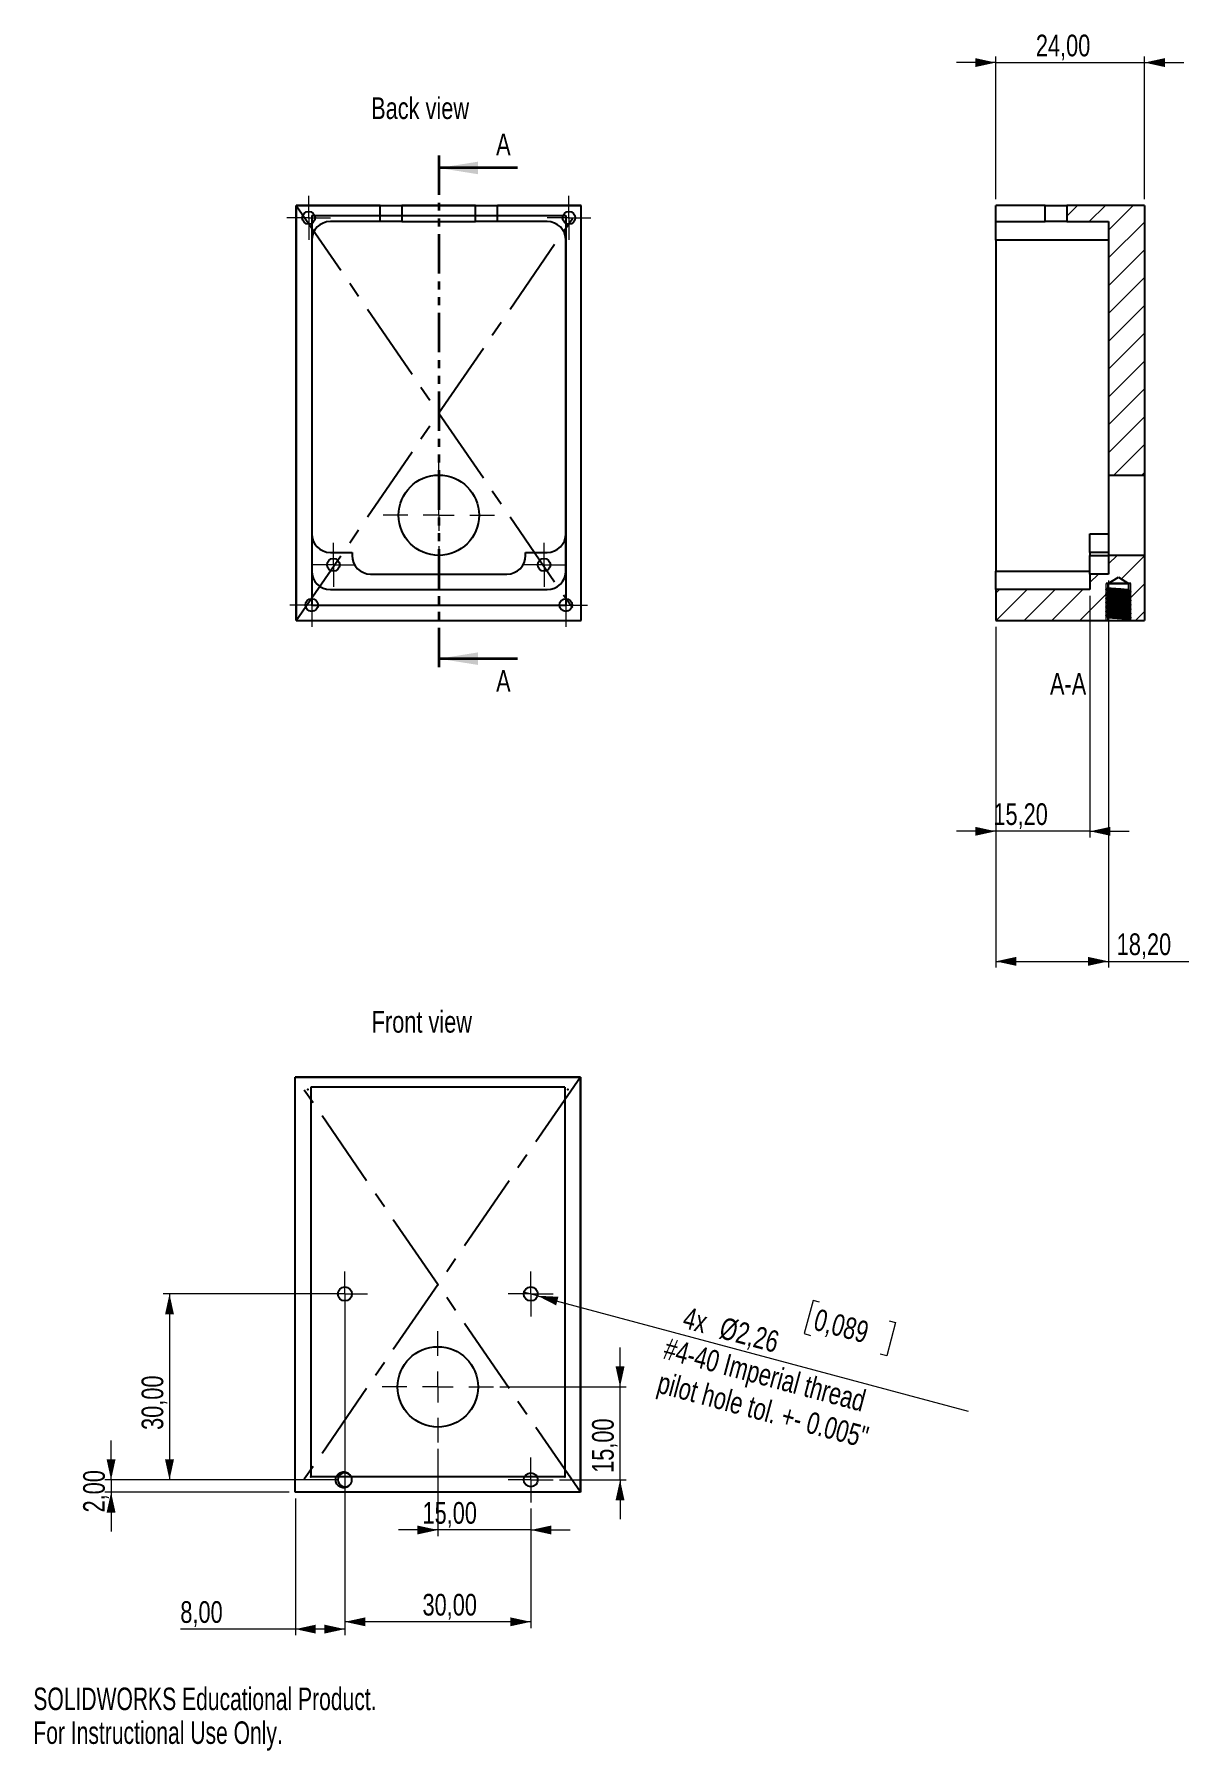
# Model space of a CAD drawing. Header units: millimetres. Extents: x 0 to 187, y 0 to 277.
import ezdxf

# ---------------------------------------------------------------- set-up
doc = ezdxf.new("R2010")
doc.units = ezdxf.units.MM
doc.header["$PDSIZE"] = -1
doc.linetypes.add('CENTERX2', pattern=[20.32, 12.7, -2.54, 2.54, -2.54])
doc.linetypes.add('PHANTOM', pattern=[12.7, 6.35, -1.27, 1.27, -1.27, 1.27, -1.27])
doc.styles.add('SLDTEXTSTYLE0', font='TXT', dxfattribs={"width": 0.75})
doc.styles.add('SLDTEXTSTYLE1', font='TXT', dxfattribs={"width": 0.7})
doc.dimstyles.new('SLDDIMSTYLE0', dxfattribs={"dimtxt": 3.5, "dimasz": 3.302, "dimexe": 0, "dimexo": 0.0625, "dimgap": 0.875, "dimtad": 1, "dimrnd": 1e-09, "dimzin": 12, "dimdsep": 46, "dimtxsty": 'SLDTEXTSTYLE0', "dimsah": 1, "dimcen": 0.09, "dimadec": 0, "dimazin": 3, "dimtfac": 1, "dimtmove": 0, "dimatfit": 0, "dimfxl": 0, "dimfrac": 2, "dimtolj": 1, "dimtzin": 12, "dimarcsym": 0})
doc.dimstyles.new('SLDDIMSTYLE1', dxfattribs={"dimtxt": 3.5, "dimasz": 3.302, "dimexe": 0, "dimexo": 0.0625, "dimgap": 0.875, "dimtad": 1, "dimrnd": 1e-09, "dimzin": 12, "dimdsep": 46, "dimtxsty": 'SLDTEXTSTYLE0', "dimsah": 1, "dimcen": 0.09, "dimadec": 0, "dimazin": 3, "dimtfac": 1, "dimtofl": 0, "dimtmove": 0, "dimatfit": 3, "dimfxl": 0, "dimfrac": 2, "dimtolj": 1, "dimtzin": 12, "dimarcsym": 0})
doc.dimstyles.new('SLDDIMSTYLE2', dxfattribs={"dimtxt": 3.5, "dimasz": 3.302, "dimexe": 0, "dimexo": 0.0625, "dimgap": 0.875, "dimtad": 1, "dimrnd": 1e-09, "dimzin": 12, "dimdsep": 46, "dimtxsty": 'SLDTEXTSTYLE0', "dimblk1": 'NONE', "dimsah": 1, "dimcen": 0, "dimadec": 0, "dimazin": 3, "dimtfac": 1, "dimtmove": 0, "dimatfit": 3, "dimldrblk": 'NONE', "dimfxl": 0, "dimfrac": 2, "dimtolj": 1, "dimtzin": 12, "dimarcsym": 0})

# ---------------------------------------------------------------- blocks, each defined once
blk = doc.blocks.new('SW_CENTERMARKSYMBOL_0')
at = {"color": 0, "linetype": 'Continuous', "lineweight": 18}
for p, q in [((0, 2.5), (0, 3.525)), ((-2.5, 0), (-3.525, 0)), ((0, 0), (-2.5, 0)), ((0, 0), (0, 2.5)), ((0, 0), (0, -2.5)), ((0, 0), (2.5, 0)), ((2.5, 0), (3.525, 0)), ((0, -2.5), (0, -3.525))]:
    blk.add_line(p, q, dxfattribs=at)
blk = doc.blocks.new('SW_CENTERMARKSYMBOL_1')
at = {"color": 0, "linetype": 'Continuous', "lineweight": 18}
for p, q in [((0, 2.5), (0, 3.525)), ((-2.5, 0), (-3.525, 0)), ((0, 0), (-2.5, 0)), ((0, 0), (0, 2.5)), ((0, 0), (0, -2.5)), ((0, 0), (2.5, 0)), ((2.5, 0), (3.525, 0)), ((0, -2.5), (0, -3.525))]:
    blk.add_line(p, q, dxfattribs=at)
blk = doc.blocks.new('SW_CENTERMARKSYMBOL_2')
at = {"color": 0, "linetype": 'Continuous', "lineweight": 18}
for p, q in [((0, 2.5), (0, 3.525)), ((-2.5, 0), (-3.525, 0)), ((0, 0), (-2.5, 0)), ((0, 0), (0, 2.5)), ((0, 0), (0, -2.5)), ((0, 0), (2.5, 0)), ((2.5, 0), (3.525, 0)), ((0, -2.5), (0, -3.525))]:
    blk.add_line(p, q, dxfattribs=at)
blk = doc.blocks.new('SW_CENTERMARKSYMBOL_3')
at = {"color": 0, "linetype": 'Continuous', "lineweight": 18}
for p, q in [((0, 2.5), (0, 3.525)), ((-2.5, 0), (-3.525, 0)), ((0, 0), (-2.5, 0)), ((0, 0), (0, 2.5)), ((0, 0), (0, -2.5)), ((0, 0), (2.5, 0)), ((2.5, 0), (3.525, 0)), ((0, -2.5), (0, -3.525))]:
    blk.add_line(p, q, dxfattribs=at)
blk = doc.blocks.new('SW_CENTERMARKSYMBOL_4')
at = {"color": 0, "linetype": 'Continuous', "lineweight": 18}
for p, q in [((0, 2.5), (0, 3.525)), ((-2.5, 0), (-3.525, 0)), ((0, 0), (-2.5, 0)), ((0, 0), (0, 2.5)), ((0, 0), (0, -2.5)), ((0, 0), (2.5, 0)), ((2.5, 0), (3.525, 0)), ((0, -2.5), (0, -3.525))]:
    blk.add_line(p, q, dxfattribs=at)
blk = doc.blocks.new('SW_CENTERMARKSYMBOL_5')
at = {"color": 0, "linetype": 'Continuous', "lineweight": 18}
for p, q in [((0, 2.5), (0, 3.525)), ((-2.5, 0), (-3.525, 0)), ((0, 0), (-2.5, 0)), ((0, 0), (0, 2.5)), ((0, 0), (0, -2.5)), ((0, 0), (2.5, 0)), ((2.5, 0), (3.525, 0)), ((0, -2.5), (0, -3.525))]:
    blk.add_line(p, q, dxfattribs=at)
blk = doc.blocks.new('SW_CENTERMARKSYMBOL_6')
at = {"color": 0, "linetype": 'Continuous', "lineweight": 18}
for p, q in [((0, 5), (0, 8.9897)), ((-5, 0), (-8.9897, 0)), ((0, 0), (-2.5, 0)), ((0, 0), (0, 2.5)), ((0, 0), (0, -2.5)), ((0, 0), (2.5, 0)), ((5, 0), (8.9897, 0)), ((0, -5), (0, -8.9897))]:
    blk.add_line(p, q, dxfattribs=at)
blk = doc.blocks.new('_D')
at = {"color": 7, "linetype": 'Continuous', "lineweight": 0}
for p, q in [((170.51, 186.33), (170.51, 147.33)), ((155.31, 181.33), (155.31, 147.33)), ((155.31, 148.33), (148.96, 148.33)), ((170.51, 148.33), (155.31, 148.33)), ((170.51, 148.33), (176.86, 148.33))]:
    blk.add_line(p, q, dxfattribs=at)
at = {"color": 7, "linetype": 'Continuous', "lineweight": 18}
for points in [[(155.31, 148.33), (152.01, 149.05), (152.01, 147.61)], [(170.51, 148.33), (173.81, 147.61), (173.81, 149.05)]]:
    blk.add_solid(points, dxfattribs=at)
at = {"color": 7, "linetype": 'Continuous', "lineweight": 18, "insert": (154.93, 152.85), "char_height": 3.5, "attachment_point": 1, "style": 'SLDTEXTSTYLE0'}
blk.add_mtext('15,20', dxfattribs=at)
blk = doc.blocks.new('_D_1')
at = {"color": 7, "linetype": 'Continuous', "lineweight": 0}
for p, q in [((173.51, 188.83), (173.51, 126.34)), ((155.31, 181.33), (155.31, 126.34)), ((155.31, 127.34), (173.51, 127.34)), ((173.51, 127.34), (186.48, 127.34))]:
    blk.add_line(p, q, dxfattribs=at)
at = {"color": 7, "linetype": 'Continuous', "lineweight": 18}
for points in [[(155.31, 127.34), (158.61, 126.62), (158.61, 128.06)], [(173.51, 127.34), (170.21, 128.06), (170.21, 126.62)]]:
    blk.add_solid(points, dxfattribs=at)
at = {"color": 7, "linetype": 'Continuous', "lineweight": 18, "insert": (174.84, 131.85), "char_height": 3.5, "attachment_point": 1, "style": 'SLDTEXTSTYLE0'}
blk.add_mtext('18,20', dxfattribs=at)
blk = doc.blocks.new('_D_2')
at = {"color": 7, "linetype": 'Continuous', "lineweight": 0}
for p, q in [((155.31, 272.39), (148.96, 272.39)), ((155.31, 250.33), (155.31, 273.39)), ((155.31, 272.39), (179.31, 272.39)), ((179.31, 250.33), (179.31, 273.39)), ((179.31, 272.39), (185.66, 272.39))]:
    blk.add_line(p, q, dxfattribs=at)
at = {"color": 7, "linetype": 'Continuous', "lineweight": 18}
for points in [[(155.31, 272.39), (152.01, 273.11), (152.01, 271.67)], [(179.31, 272.39), (182.61, 271.67), (182.61, 273.11)]]:
    blk.add_solid(points, dxfattribs=at)
at = {"color": 7, "linetype": 'Continuous', "lineweight": 18, "insert": (161.79, 276.9), "char_height": 3.5, "attachment_point": 1, "style": 'SLDTEXTSTYLE0'}
blk.add_mtext('24,00', dxfattribs=at)
blk = doc.blocks.new('_D_3')
at = {"color": 7, "linetype": 'Continuous', "lineweight": 0}
for p, q in [((81.37, 73.37), (79.18, 73.95)), ((81.37, 73.37), (150.85, 54.75)), ((125.85, 72.62), (124.41, 67.26)), ((126.88, 72.35), (125.85, 72.62)), ((138.12, 69.34), (139.15, 69.06)), ((124.41, 67.26), (125.44, 66.98)), ((139.15, 69.06), (137.71, 63.69)), ((137.71, 63.69), (136.68, 63.97))]:
    blk.add_line(p, q, dxfattribs=at)
at = {"color": 7, "linetype": 'Continuous', "lineweight": 18}
blk.add_solid([(81.37, 73.37), (84.37, 71.82), (84.74, 73.21)], dxfattribs=at)
at = {"color": 7, "linetype": 'Continuous', "lineweight": 18, "char_height": 3.5, "attachment_point": 1, "rotation": 345, "style": 'SLDTEXTSTYLE0'}
for s, insert in [('4x', (105.49, 71.63)), ('%%c2,26', (111.39, 70)), ('0,089', (126.61, 71.34)), ('#4-40 Imperial thread', (102.38, 66.66)), ('pilot hole tol. +- 0.005"', (101.35, 61.18))]:
    blk.add_mtext(s, dxfattribs=dict(at, insert=insert))
blk = doc.blocks.new('_None')
blk = doc.blocks.new('_D_4')
at = {"color": 7, "linetype": 'Continuous', "lineweight": 0}
for p, q in [((49.28, 73.66), (20.97, 73.66)), ((21.97, 73.66), (21.97, 43.66)), ((49.28, 43.66), (20.97, 43.66))]:
    blk.add_line(p, q, dxfattribs=at)
at = {"color": 7, "linetype": 'Continuous', "lineweight": 18}
for points in [[(21.97, 73.66), (21.25, 70.36), (22.69, 70.36)], [(21.97, 43.66), (22.69, 46.96), (21.25, 46.96)]]:
    blk.add_solid(points, dxfattribs=at)
at = {"color": 7, "linetype": 'Continuous', "lineweight": 18, "insert": (17.46, 51.72), "char_height": 3.5, "attachment_point": 1, "rotation": 90, "style": 'SLDTEXTSTYLE0'}
blk.add_mtext('30,00', dxfattribs=at)
blk = doc.blocks.new('_D_5')
at = {"color": 7, "linetype": 'Continuous', "lineweight": 0}
for p, q in [((50.28, 42.66), (50.28, 19.75)), ((80.28, 39.03), (80.28, 19.75)), ((80.28, 20.75), (50.28, 20.75))]:
    blk.add_line(p, q, dxfattribs=at)
at = {"color": 7, "linetype": 'Continuous', "lineweight": 18}
for points in [[(50.28, 20.75), (53.58, 20.03), (53.58, 21.47)], [(80.28, 20.75), (76.97, 21.47), (76.97, 20.03)]]:
    blk.add_solid(points, dxfattribs=at)
at = {"color": 7, "linetype": 'Continuous', "lineweight": 18, "insert": (62.8, 25.26), "char_height": 3.5, "attachment_point": 1, "style": 'SLDTEXTSTYLE0'}
blk.add_mtext('30,00', dxfattribs=at)
blk = doc.blocks.new('_D_6')
at = {"color": 7, "linetype": 'Continuous', "lineweight": 0}
for p, q in [((65.28, 48.67), (65.28, 34.57)), ((80.28, 39.03), (80.28, 34.57)), ((65.28, 35.57), (58.93, 35.57)), ((80.28, 35.57), (65.28, 35.57)), ((80.28, 35.57), (86.63, 35.57))]:
    blk.add_line(p, q, dxfattribs=at)
at = {"color": 7, "linetype": 'Continuous', "lineweight": 18}
for points in [[(65.28, 35.57), (61.97, 36.29), (61.97, 34.85)], [(80.28, 35.57), (83.58, 34.85), (83.58, 36.29)]]:
    blk.add_solid(points, dxfattribs=at)
at = {"color": 7, "linetype": 'Continuous', "lineweight": 18, "insert": (62.8, 40.08), "char_height": 3.5, "attachment_point": 1, "style": 'SLDTEXTSTYLE0'}
blk.add_mtext('15,00', dxfattribs=at)
blk = doc.blocks.new('_D_7')
at = {"color": 7, "linetype": 'Continuous', "lineweight": 0}
for p, q in [((94.68, 58.66), (94.68, 65.01)), ((75.26, 58.66), (95.68, 58.66)), ((94.68, 43.66), (94.68, 58.66)), ((84.91, 43.66), (95.68, 43.66)), ((94.68, 43.66), (94.68, 37.31))]:
    blk.add_line(p, q, dxfattribs=at)
at = {"color": 7, "linetype": 'Continuous', "lineweight": 18}
for points in [[(94.68, 58.66), (95.4, 61.96), (93.96, 61.96)], [(94.68, 43.66), (93.96, 40.36), (95.4, 40.36)]]:
    blk.add_solid(points, dxfattribs=at)
at = {"color": 7, "linetype": 'Continuous', "lineweight": 18, "insert": (90.16, 44.79), "char_height": 3.5, "attachment_point": 1, "rotation": 90, "style": 'SLDTEXTSTYLE0'}
blk.add_mtext('15,00', dxfattribs=at)
blk = doc.blocks.new('_D_8')
at = {"color": 7, "linetype": 'Continuous', "lineweight": 0}
for p, q in [((50.28, 72.66), (50.28, 18.57)), ((42.28, 40.66), (42.28, 18.57)), ((42.28, 19.57), (23.72, 19.57)), ((50.28, 19.57), (42.28, 19.57))]:
    blk.add_line(p, q, dxfattribs=at)
at = {"color": 7, "linetype": 'Continuous', "lineweight": 18}
for points in [[(42.28, 19.57), (45.58, 18.85), (45.58, 20.29)], [(50.28, 19.57), (46.97, 20.29), (46.97, 18.85)]]:
    blk.add_solid(points, dxfattribs=at)
at = {"color": 7, "linetype": 'Continuous', "lineweight": 18, "insert": (23.72, 24.08), "char_height": 3.5, "attachment_point": 1, "style": 'SLDTEXTSTYLE0'}
blk.add_mtext('8,00', dxfattribs=at)
blk = doc.blocks.new('_D_9')
at = {"color": 7, "linetype": 'Continuous', "lineweight": 0}
for p, q in [((12.54, 43.66), (12.54, 50.01)), ((49.28, 43.66), (11.54, 43.66)), ((41.28, 41.66), (11.54, 41.66)), ((12.54, 43.66), (12.54, 41.66)), ((12.54, 41.66), (12.54, 35.31))]:
    blk.add_line(p, q, dxfattribs=at)
at = {"color": 7, "linetype": 'Continuous', "lineweight": 18}
for points in [[(12.54, 43.66), (13.26, 46.96), (11.82, 46.96)], [(12.54, 41.66), (11.82, 38.36), (13.26, 38.36)]]:
    blk.add_solid(points, dxfattribs=at)
at = {"color": 7, "linetype": 'Continuous', "lineweight": 18, "insert": (8.03, 38.4), "char_height": 3.5, "attachment_point": 1, "rotation": 90, "style": 'SLDTEXTSTYLE0'}
blk.add_mtext('2,00', dxfattribs=at)
blk = doc.blocks.new('SW_CENTERMARKSYMBOL_7')
at = {"color": 0, "linetype": 'Continuous', "lineweight": 18}
for p, q in [((0, 2.5), (0, 3.6303)), ((-2.5, 0), (-3.6303, 0)), ((0, 0), (-2.5, 0)), ((0, 0), (0, 2.5)), ((0, 0), (0, -2.5)), ((0, 0), (2.5, 0)), ((2.5, 0), (3.6303, 0)), ((0, -2.5), (0, -3.6303))]:
    blk.add_line(p, q, dxfattribs=at)
blk = doc.blocks.new('SW_CENTERMARKSYMBOL_8')
at = {"color": 0, "linetype": 'Continuous', "lineweight": 18}
for p, q in [((0, 2.5), (0, 3.6303)), ((-2.5, 0), (-3.6303, 0)), ((0, 0), (-2.5, 0)), ((0, 0), (0, 2.5)), ((0, 0), (0, -2.5)), ((0, 0), (2.5, 0)), ((2.5, 0), (3.6303, 0)), ((0, -2.5), (0, -3.6303))]:
    blk.add_line(p, q, dxfattribs=at)
blk = doc.blocks.new('SW_CENTERMARKSYMBOL_9')
at = {"color": 0, "linetype": 'Continuous', "lineweight": 18}
for p, q in [((0, 2.5), (0, 3.6303)), ((-2.5, 0), (-3.6303, 0)), ((0, 0), (-2.5, 0)), ((0, 0), (0, 2.5)), ((0, 0), (0, -2.5)), ((0, 0), (2.5, 0)), ((2.5, 0), (3.6303, 0)), ((0, -2.5), (0, -3.6303))]:
    blk.add_line(p, q, dxfattribs=at)
blk = doc.blocks.new('SW_CENTERMARKSYMBOL_10')
at = {"color": 0, "linetype": 'Continuous', "lineweight": 18}
for p, q in [((0, 5), (0, 8.9897)), ((-5, 0), (-8.9897, 0)), ((0, 0), (-2.5, 0)), ((0, 0), (0, 2.5)), ((0, 0), (0, -2.5)), ((0, 0), (2.5, 0)), ((5, 0), (8.9897, 0)), ((0, -5), (0, -8.9897))]:
    blk.add_line(p, q, dxfattribs=at)

msp = doc.modelspace()

# ---------------------------------------------------------------- hatches: boundary and pattern name
at = {"linetype": 'Continuous', "lineweight": 18}
h = msp.add_hatch(dxfattribs=at)
h.set_pattern_fill('ANSI31', style=0)
h.paths.add_polyline_path([(166.809, 246.735), (173.509, 246.735), (173.509, 205.824), (179.309, 205.824), (179.309, 249.335), (166.809, 249.335)], flags=0)
h = msp.add_hatch(dxfattribs=at)
h.set_pattern_fill('ANSI31', style=0)
h.paths.add_polyline_path([(173.08, 186.666), (173.459, 186.885), (173.459, 187.06), (173.08, 187.279), (173.08, 187.366), (173.459, 187.585), (173.459, 188.335), (175.109, 189.326), (176.759, 188.335), (176.759, 187.235), (177.138, 187.016), (177.138, 186.929), (176.759, 186.71), (176.759, 186.535), (177.138, 186.316), (177.138, 186.229), (176.759, 186.01), (176.759, 185.835), (177.138, 185.616), (177.138, 185.529), (176.759, 185.31), (176.759, 185.135), (177.138, 184.916), (177.138, 184.829), (176.759, 184.61), (176.759, 184.435), (177.138, 184.216), (177.138, 184.129), (176.759, 183.91), (176.759, 183.735), (177.138, 183.516), (177.138, 183.429), (176.759, 183.21), (176.759, 183.035), (177.138, 182.816), (177.138, 182.729), (176.759, 182.51), (176.759, 182.335), (179.309, 182.335), (179.309, 192.845), (173.509, 192.845), (173.509, 189.835), (170.509, 189.835), (170.509, 187.335), (155.309, 187.335), (155.309, 182.335), (173.459, 182.335), (173.459, 182.86), (173.08, 183.079), (173.08, 183.166), (173.459, 183.385), (173.459, 183.56), (173.08, 183.779), (173.08, 183.866), (173.459, 184.085), (173.459, 184.26), (173.08, 184.479), (173.08, 184.566), (173.459, 184.785), (173.459, 184.96), (173.08, 185.179), (173.08, 185.266), (173.459, 185.485), (173.459, 185.66), (173.08, 185.879), (173.08, 185.966), (173.459, 186.185), (173.459, 186.36), (173.08, 186.579)], flags=0)

# ---------------------------------------------------------------- linework, layer by layer
at = {"color": 7, "linetype": 'PHANTOM', "lineweight": 35}
msp.add_line((65.43, 257.386), (65.43, 174.19), dxfattribs=at)
at = {"color": 7, "linetype": 'Continuous', "lineweight": 35}
for p, q in [((78.13, 255.386), (65.43, 255.386)), ((78.13, 176.19), (65.43, 176.19))]:
    msp.add_line(p, q, dxfattribs=at)
at = {"color": 7, "linetype": 'Continuous'}
for p, q in [((42.43, 182.335), (42.43, 249.335)), ((42.43, 249.335), (88.43, 249.335)), ((88.43, 182.335), (88.43, 249.335)), ((44.93, 247.735), (85.93, 247.735)), ((44.93, 247.735), (44.93, 184.835)), ((85.93, 247.735), (85.93, 184.835)), ((44.93, 184.835), (85.93, 184.835)), ((42.43, 182.335), (88.43, 182.335)), ((88.275, 108.662), (42.275, 108.662)), ((42.275, 41.662), (42.275, 108.662)), ((88.275, 41.662), (88.275, 108.662)), ((85.775, 107.062), (44.775, 107.062)), ((44.775, 107.062), (44.775, 44.162)), ((85.775, 107.062), (85.775, 44.162)), ((88.275, 41.662), (42.275, 41.662)), ((85.775, 44.162), (44.775, 44.162))]:
    msp.add_line(p, q, dxfattribs=at)
at = {"color": 7, "linetype": 'CENTERX2'}
for p, q in [((42.43, 182.335), (88.43, 249.335)), ((42.43, 249.335), (88.43, 182.335)), ((88.275, 41.662), (42.275, 108.662)), ((88.275, 108.662), (42.275, 41.662))]:
    msp.add_line(p, q, dxfattribs=at)
at = {"color": 7, "linetype": 'Continuous', "lineweight": 25}
for p, q in [((42.43, 249.335), (42.43, 182.335)), ((55.98, 249.335), (42.43, 249.335)), ((55.98, 246.735), (55.98, 249.335)), ((55.98, 249.335), (59.48, 249.335)), ((59.48, 249.335), (59.48, 246.735)), ((71.38, 249.335), (59.48, 249.335)), ((71.38, 246.735), (71.38, 249.335)), ((71.38, 249.335), (74.88, 249.335)), ((74.88, 246.735), (74.88, 249.335)), ((88.43, 249.335), (74.88, 249.335)), ((88.43, 182.335), (88.43, 249.335)), ((155.309, 246.735), (155.309, 249.335)), ((163.309, 249.335), (155.309, 249.335)), ((163.309, 246.735), (163.309, 249.335)), ((163.309, 249.335), (166.809, 249.335)), ((166.809, 249.335), (166.809, 246.735)), ((179.309, 249.335), (166.809, 249.335)), ((179.309, 249.335), (179.309, 205.824)), ((55.98, 246.735), (47.93, 246.735)), ((59.48, 246.735), (55.98, 246.735)), ((59.48, 246.735), (71.38, 246.735)), ((74.88, 246.735), (71.38, 246.735)), ((82.93, 246.735), (74.88, 246.735)), ((155.309, 246.735), (163.309, 246.735)), ((155.309, 243.735), (155.309, 246.735)), ((166.809, 246.735), (163.309, 246.735)), ((166.809, 246.735), (173.509, 246.735)), ((173.509, 246.735), (173.509, 205.824)), ((44.93, 243.735), (44.93, 190.335)), ((85.93, 190.335), (85.93, 243.735)), ((173.509, 243.735), (155.309, 243.735)), ((155.309, 243.735), (155.309, 190.335)), ((173.509, 205.824), (179.309, 205.824)), ((173.509, 205.824), (173.509, 192.845)), ((179.309, 205.824), (179.309, 192.845)), ((170.509, 196.335), (173.509, 196.335)), ((170.509, 193.335), (170.509, 196.335)), ((47.93, 193.335), (51.43, 193.335)), ((49.417, 191.146), (49.455, 191.335)), ((51.43, 193.335), (51.43, 192.835)), ((79.43, 192.835), (79.43, 193.335)), ((79.43, 193.335), (82.93, 193.335)), ((83.417, 191.146), (83.455, 191.335)), ((173.509, 193.335), (170.509, 193.335)), ((170.509, 193.335), (170.509, 192.835)), ((170.509, 192.835), (173.509, 192.835)), ((170.509, 189.835), (170.509, 192.835)), ((173.509, 192.845), (173.509, 189.835)), ((179.309, 192.845), (173.509, 192.845)), ((179.309, 192.845), (179.309, 182.335)), ((54.43, 189.835), (76.43, 189.835)), ((155.309, 190.335), (170.509, 190.335)), ((155.309, 187.335), (155.309, 190.335)), ((170.509, 189.835), (170.509, 187.335)), ((173.509, 189.835), (170.509, 189.835)), ((173.459, 188.335), (175.109, 189.326)), ((175.109, 189.326), (176.759, 188.335)), ((47.93, 187.335), (82.93, 187.335)), ((155.309, 187.335), (155.309, 182.335)), ((170.509, 187.335), (155.309, 187.335)), ((173.459, 187.585), (173.08, 187.366)), ((173.08, 187.366), (173.08, 187.279)), ((173.08, 187.279), (173.459, 187.06)), ((173.459, 186.885), (173.08, 186.666)), ((173.08, 186.666), (173.08, 186.579)), ((173.08, 186.579), (173.459, 186.36)), ((173.459, 186.185), (173.08, 185.966)), ((173.08, 185.966), (173.08, 185.879)), ((173.08, 185.879), (173.459, 185.66)), ((177.109, 188.335), (173.109, 188.335)), ((173.459, 187.585), (173.459, 188.335)), ((173.459, 188.335), (176.759, 188.335)), ((173.459, 186.885), (173.459, 187.06)), ((173.459, 186.185), (173.459, 186.36)), ((173.459, 185.485), (173.459, 185.66)), ((176.759, 188.335), (176.759, 187.235)), ((177.138, 187.016), (176.759, 187.235)), ((176.759, 186.71), (177.138, 186.929)), ((176.759, 186.71), (176.759, 186.535)), ((177.138, 186.316), (176.759, 186.535)), ((176.759, 186.01), (177.138, 186.229)), ((176.759, 186.01), (176.759, 185.835)), ((177.138, 185.616), (176.759, 185.835)), ((177.138, 186.929), (177.138, 187.016)), ((177.138, 186.229), (177.138, 186.316)), ((177.138, 185.529), (177.138, 185.616)), ((173.459, 185.485), (173.08, 185.266)), ((173.08, 185.266), (173.08, 185.179)), ((173.08, 185.179), (173.459, 184.96)), ((173.459, 184.785), (173.08, 184.566)), ((173.08, 184.566), (173.08, 184.479)), ((173.08, 184.479), (173.459, 184.26)), ((173.459, 184.085), (173.08, 183.866)), ((173.08, 183.866), (173.08, 183.779)), ((173.08, 183.779), (173.459, 183.56)), ((173.459, 183.385), (173.08, 183.166)), ((173.08, 183.166), (173.08, 183.079)), ((173.08, 183.079), (173.459, 182.86)), ((173.459, 184.785), (173.459, 184.96)), ((173.459, 184.085), (173.459, 184.26)), ((173.459, 183.385), (173.459, 183.56)), ((173.459, 182.335), (173.459, 182.86)), ((176.759, 185.31), (177.138, 185.529)), ((176.759, 185.31), (176.759, 185.135)), ((177.138, 184.916), (176.759, 185.135)), ((176.759, 184.61), (177.138, 184.829)), ((176.759, 184.61), (176.759, 184.435)), ((177.138, 184.216), (176.759, 184.435)), ((176.759, 183.91), (177.138, 184.129)), ((176.759, 183.91), (176.759, 183.735)), ((177.138, 183.516), (176.759, 183.735)), ((176.759, 183.21), (177.138, 183.429)), ((176.759, 183.21), (176.759, 183.035)), ((177.138, 182.816), (176.759, 183.035)), ((177.138, 184.829), (177.138, 184.916)), ((177.138, 184.129), (177.138, 184.216)), ((177.138, 183.429), (177.138, 183.516)), ((42.43, 182.335), (88.43, 182.335)), ((155.309, 182.335), (173.459, 182.335)), ((173.459, 182.335), (176.759, 182.335)), ((176.759, 182.51), (177.138, 182.729)), ((176.759, 182.51), (176.759, 182.335)), ((176.759, 182.335), (179.309, 182.335)), ((177.138, 182.729), (177.138, 182.816)), ((42.275, 108.662), (88.275, 108.662)), ((42.275, 41.662), (42.275, 108.662)), ((88.275, 108.662), (88.275, 41.662)), ((51.405, 73.662), (51.363, 73.449)), ((81.405, 73.662), (81.363, 73.449)), ((88.275, 41.662), (42.275, 41.662)), ((81.405, 43.662), (81.363, 43.449))]:
    msp.add_line(p, q, dxfattribs=at)
at = {"color": 7, "linetype": 'Continuous', "lineweight": 18}
for p, q in [((173.109, 187.383), (173.109, 188.335)), ((173.109, 186.683), (173.109, 187.262)), ((173.109, 185.983), (173.109, 186.562)), ((173.109, 185.283), (173.109, 185.862)), ((177.109, 187.033), (177.109, 188.335)), ((177.109, 186.333), (177.109, 186.912)), ((177.109, 185.633), (177.109, 186.212)), ((173.109, 184.583), (173.109, 185.162)), ((173.109, 183.883), (173.109, 184.462)), ((173.109, 183.183), (173.109, 183.762)), ((173.109, 182.335), (173.109, 183.062)), ((177.109, 184.933), (177.109, 185.512)), ((177.109, 184.233), (177.109, 184.812)), ((177.109, 183.533), (177.109, 184.112)), ((177.109, 182.833), (177.109, 183.412)), ((177.109, 182.335), (177.109, 182.712))]:
    msp.add_line(p, q, dxfattribs=at)
at = {"color": 7, "linetype": 'Continuous', "lineweight": 25}
for centre, radius in [((44.43, 247.335), 1.025), ((86.43, 247.335), 1.025), ((65.43, 199.335), 6.49), ((48.43, 191.335), 1.025), ((82.43, 191.335), 1.025), ((44.93, 184.835), 1.025), ((85.93, 184.835), 1.025), ((50.275, 73.662), 1.13), ((80.275, 73.662), 1.13), ((65.275, 58.662), 6.49), ((80.275, 43.662), 1.13)]:
    msp.add_circle(centre, radius, dxfattribs=at)
for centre, radius, start, end in [((47.93, 243.735), 3, 90, 180), ((82.93, 243.735), 3, 0, 90), ((47.93, 196.335), 3, 180, 270), ((82.93, 196.335), 3, 270, 0), ((54.43, 192.835), 3, 180, 270), ((76.43, 192.835), 3, 270, 0), ((47.93, 190.335), 3, 180, 270), ((82.93, 190.335), 3, 270, 0), ((50.274, 43.657), 1.127, 42.08198, 314.86849), ((50.275, 43.662), 1.13, 314.64893, 44.12833)]:
    msp.add_arc(centre, radius, start, end, dxfattribs=at)
for points, knots in [([(177.078, 187.044), (177.033, 187.052), (176.941, 187.069), (176.678, 187.092), (176.334, 187.119), (175.914, 187.147), (175.456, 187.174), (174.984, 187.197), (174.517, 187.222), (174.075, 187.25), (173.691, 187.278), (173.389, 187.303), (173.201, 187.324), (173.098, 187.346), (173.086, 187.359), (173.08, 187.366)], [0, 0, 0, 0, 0.0781715, 0.1559804, 0.2371796, 0.3195276, 0.4007107, 0.4789228, 0.5587887, 0.6408707, 0.7228988, 0.8026122, 0.8809147, 0.940009, 1, 1, 1, 1]), ([(177.104, 186.336), (177.067, 186.345), (176.992, 186.364), (176.727, 186.388), (176.379, 186.416), (175.966, 186.443), (175.511, 186.471), (175.04, 186.494), (174.571, 186.519), (174.125, 186.547), (173.732, 186.574), (173.42, 186.6), (173.217, 186.622), (173.1, 186.644), (173.087, 186.659), (173.08, 186.666)], [0, 0, 0, 0, 0.0814565, 0.1671974, 0.2461656, 0.3265149, 0.40599, 0.4825732, 0.5601286, 0.6400903, 0.7202665, 0.7984303, 0.8746528, 0.9367767, 1, 1, 1, 1]), ([(177.062, 185.644), (177.042, 185.649), (176.985, 185.664), (176.748, 185.686), (176.379, 185.716), (175.91, 185.747), (175.392, 185.777), (174.858, 185.803), (174.337, 185.833), (173.865, 185.864), (173.484, 185.894), (173.24, 185.918), (173.104, 185.943), (173.088, 185.958), (173.08, 185.966)], [0, 0, 0, 0, 0.04924067, 0.1371583, 0.22801655, 0.32063587, 0.41174468, 0.49965603, 0.59057176, 0.68319284, 0.7742473, 0.86215517, 0.9303814, 1, 1, 1, 1]), ([(177.138, 185.529), (177.121, 185.54), (177.094, 185.558), (176.927, 185.581), (176.744, 185.599), (176.508, 185.618), (176.224, 185.639), (175.904, 185.66), (175.562, 185.68), (175.212, 185.699), (174.862, 185.716), (174.514, 185.735), (174.179, 185.756), (173.872, 185.777), (173.607, 185.797), (173.393, 185.816), (173.231, 185.832), (173.17, 185.845), (173.141, 185.851)], [0, 0, 0, 0, 0.1020269, 0.1615986, 0.2199962, 0.2802306, 0.3417275, 0.4035298, 0.4646518, 0.524171, 0.5825911, 0.6428699, 0.7043872, 0.7661842, 0.8272756, 0.8867418, 0.9451875, 1, 1, 1, 1]), ([(177.138, 186.229), (177.132, 186.235), (177.122, 186.247), (177.038, 186.266), (176.903, 186.284), (176.71, 186.302), (176.466, 186.321), (176.176, 186.342), (175.851, 186.363), (175.507, 186.383), (175.157, 186.401), (174.807, 186.419), (174.461, 186.439), (174.129, 186.459), (173.827, 186.48), (173.57, 186.5), (173.364, 186.518), (173.217, 186.534), (173.166, 186.546), (173.144, 186.551)], [0, 0, 0, 0, 0.0562298, 0.1117185, 0.1709539, 0.2295193, 0.2899971, 0.3515929, 0.4133392, 0.4742546, 0.5334343, 0.5920405, 0.6525591, 0.7141714, 0.7759084, 0.8367894, 0.895913, 0.9545631, 1, 1, 1, 1]), ([(177.138, 186.929), (177.131, 186.935), (177.119, 186.949), (177.023, 186.969), (176.876, 186.987), (176.675, 187.005), (176.424, 187.025), (176.127, 187.045), (175.798, 187.066), (175.453, 187.086), (175.103, 187.104), (174.752, 187.122), (174.407, 187.142), (174.079, 187.163), (173.784, 187.183), (173.534, 187.203), (173.337, 187.221), (173.204, 187.236), (173.161, 187.247), (173.145, 187.251)], [0, 0, 0, 0, 0.06102668, 0.12110829, 0.18000352, 0.23886108, 0.29957594, 0.36126203, 0.42294354, 0.4836451, 0.54248246, 0.60139834, 0.66215037, 0.72384894, 0.78551707, 0.84618063, 0.90496297, 0.96393686, 1, 1, 1, 1]), ([(176.759, 187.235), (176.759, 187.25), (176.713, 187.266), (176.59, 187.287), (176.541, 187.293), (176.425, 187.306), (176.357, 187.313), (176.128, 187.336), (175.939, 187.352), (175.532, 187.382), (175.315, 187.397), (174.902, 187.422), (174.685, 187.437), (174.278, 187.468), (174.09, 187.484), (173.86, 187.506), (173.793, 187.513), (173.677, 187.527), (173.628, 187.533), (173.505, 187.554), (173.459, 187.569), (173.459, 187.585)], [0, 0, 0, 0, 0.125, 0.125, 0.1875, 0.1875, 0.25, 0.25, 0.375, 0.375, 0.5, 0.5, 0.625, 0.625, 0.75, 0.75, 0.8125, 0.8125, 0.875, 0.875, 1, 1, 1, 1]), ([(176.759, 186.71), (176.759, 186.725), (176.713, 186.741), (176.59, 186.762), (176.541, 186.768), (176.425, 186.781), (176.357, 186.788), (176.128, 186.811), (175.939, 186.827), (175.532, 186.857), (175.315, 186.872), (174.902, 186.897), (174.685, 186.912), (174.278, 186.943), (174.09, 186.959), (173.86, 186.981), (173.793, 186.988), (173.677, 187.002), (173.628, 187.008), (173.505, 187.029), (173.459, 187.044), (173.459, 187.06)], [0, 0, 0, 0, 0.125, 0.125, 0.1875, 0.1875, 0.25, 0.25, 0.375, 0.375, 0.5, 0.5, 0.625, 0.625, 0.75, 0.75, 0.8125, 0.8125, 0.875, 0.875, 1, 1, 1, 1]), ([(176.759, 186.535), (176.759, 186.55), (176.713, 186.566), (176.59, 186.587), (176.541, 186.593), (176.425, 186.606), (176.357, 186.613), (176.128, 186.636), (175.939, 186.652), (175.532, 186.682), (175.315, 186.697), (174.902, 186.722), (174.685, 186.737), (174.278, 186.768), (174.09, 186.784), (173.86, 186.806), (173.793, 186.813), (173.677, 186.827), (173.628, 186.833), (173.505, 186.854), (173.459, 186.869), (173.459, 186.885)], [0, 0, 0, 0, 0.125, 0.125, 0.1875, 0.1875, 0.25, 0.25, 0.375, 0.375, 0.5, 0.5, 0.625, 0.625, 0.75, 0.75, 0.8125, 0.8125, 0.875, 0.875, 1, 1, 1, 1]), ([(176.759, 186.01), (176.759, 186.025), (176.713, 186.041), (176.59, 186.062), (176.541, 186.068), (176.425, 186.081), (176.357, 186.088), (176.128, 186.111), (175.939, 186.127), (175.532, 186.157), (175.315, 186.172), (174.902, 186.197), (174.685, 186.212), (174.278, 186.243), (174.09, 186.259), (173.86, 186.281), (173.793, 186.288), (173.677, 186.302), (173.628, 186.308), (173.505, 186.329), (173.459, 186.344), (173.459, 186.36)], [0, 0, 0, 0, 0.125, 0.125, 0.1875, 0.1875, 0.25, 0.25, 0.375, 0.375, 0.5, 0.5, 0.625, 0.625, 0.75, 0.75, 0.8125, 0.8125, 0.875, 0.875, 1, 1, 1, 1]), ([(176.759, 185.835), (176.759, 185.85), (176.713, 185.866), (176.59, 185.887), (176.541, 185.893), (176.425, 185.906), (176.357, 185.913), (176.128, 185.936), (175.939, 185.952), (175.532, 185.982), (175.315, 185.997), (174.902, 186.022), (174.685, 186.037), (174.278, 186.068), (174.09, 186.084), (173.86, 186.106), (173.793, 186.113), (173.677, 186.127), (173.628, 186.133), (173.505, 186.154), (173.459, 186.169), (173.459, 186.185)], [0, 0, 0, 0, 0.125, 0.125, 0.1875, 0.1875, 0.25, 0.25, 0.375, 0.375, 0.5, 0.5, 0.625, 0.625, 0.75, 0.75, 0.8125, 0.8125, 0.875, 0.875, 1, 1, 1, 1]), ([(176.759, 185.31), (176.759, 185.325), (176.713, 185.341), (176.59, 185.362), (176.541, 185.368), (176.425, 185.381), (176.357, 185.388), (176.128, 185.411), (175.939, 185.427), (175.532, 185.457), (175.315, 185.472), (174.902, 185.497), (174.685, 185.512), (174.278, 185.543), (174.09, 185.559), (173.86, 185.581), (173.793, 185.588), (173.677, 185.602), (173.628, 185.608), (173.505, 185.629), (173.459, 185.644), (173.459, 185.66)], [0, 0, 0, 0, 0.125, 0.125, 0.1875, 0.1875, 0.25, 0.25, 0.375, 0.375, 0.5, 0.5, 0.625, 0.625, 0.75, 0.75, 0.8125, 0.8125, 0.875, 0.875, 1, 1, 1, 1]), ([(177.062, 184.944), (177.047, 184.948), (177, 184.962), (176.78, 184.983), (176.424, 185.013), (175.962, 185.044), (175.447, 185.074), (174.914, 185.1), (174.39, 185.13), (173.911, 185.161), (173.519, 185.191), (173.258, 185.216), (173.107, 185.241), (173.089, 185.258), (173.08, 185.266)], [0, 0, 0, 0, 0.0399197, 0.127933, 0.2184267, 0.3110133, 0.402428, 0.4904182, 0.5809747, 0.6735691, 0.764935, 0.8529049, 0.9256053, 1, 1, 1, 1]), ([(177.064, 184.244), (177.054, 184.247), (177.015, 184.26), (176.811, 184.28), (176.467, 184.309), (176.013, 184.341), (175.503, 184.371), (174.969, 184.398), (174.444, 184.427), (173.958, 184.458), (173.555, 184.488), (173.278, 184.513), (173.111, 184.539), (173.09, 184.557), (173.08, 184.566)], [0, 0, 0, 0, 0.03056356, 0.11877272, 0.20887002, 0.30138752, 0.39307417, 0.48124349, 0.57140879, 0.66394011, 0.75558356, 0.84371584, 0.92084036, 1, 1, 1, 1]), ([(177.067, 183.544), (177.061, 183.546), (177.029, 183.558), (176.84, 183.578), (176.509, 183.606), (176.064, 183.637), (175.558, 183.668), (175.025, 183.695), (174.497, 183.723), (174.005, 183.755), (173.592, 183.785), (173.298, 183.811), (173.114, 183.838), (173.091, 183.857), (173.08, 183.866)], [0, 0, 0, 0, 0.0211667, 0.1096725, 0.1993433, 0.291756, 0.383681, 0.4721303, 0.5618741, 0.6543067, 0.7461942, 0.8345898, 0.9160866, 1, 1, 1, 1]), ([(177.071, 182.844), (177.068, 182.845), (177.043, 182.856), (176.868, 182.875), (176.55, 182.903), (176.114, 182.934), (175.612, 182.965), (175.081, 182.992), (174.551, 183.02), (174.054, 183.051), (173.63, 183.082), (173.319, 183.109), (173.118, 183.136), (173.093, 183.156), (173.08, 183.166)], [0, 0, 0, 0, 0.0117233, 0.1006266, 0.1898425, 0.2821161, 0.3742461, 0.4630764, 0.5523702, 0.6446695, 0.7367679, 0.8255279, 0.9113437, 1, 1, 1, 1]), ([(177.138, 184.829), (177.124, 184.839), (177.101, 184.856), (176.951, 184.879), (176.776, 184.896), (176.548, 184.915), (176.271, 184.935), (175.956, 184.956), (175.616, 184.977), (175.267, 184.996), (174.916, 185.013), (174.568, 185.032), (174.23, 185.053), (173.917, 185.074), (173.645, 185.094), (173.421, 185.113), (173.255, 185.13), (173.161, 185.143), (173.141, 185.15), (173.14, 185.151)], [0, 0, 0, 0, 0.09260693, 0.15247553, 0.21079597, 0.27074585, 0.33209945, 0.39391254, 0.45519771, 0.5150171, 0.57334165, 0.63333925, 0.69471722, 0.75652906, 0.81778749, 0.87755711, 0.93588884, 0.9959336, 1, 1, 1, 1]), ([(177.138, 184.129), (177.126, 184.138), (177.107, 184.154), (176.974, 184.176), (176.807, 184.193), (176.587, 184.212), (176.318, 184.232), (176.007, 184.253), (175.67, 184.274), (175.322, 184.293), (174.971, 184.31), (174.623, 184.329), (174.282, 184.349), (173.964, 184.37), (173.685, 184.391), (173.453, 184.41), (173.277, 184.427), (173.173, 184.441), (173.148, 184.449), (173.144, 184.451)], [0, 0, 0, 0, 0.0831421, 0.143292, 0.2016499, 0.2612995, 0.322491, 0.384295, 0.4457247, 0.5058286, 0.5641723, 0.6238729, 0.6850927, 0.7468994, 0.8083063, 0.8683638, 0.9266963, 0.9864474, 1, 1, 1, 1]), ([(177.138, 183.429), (177.129, 183.437), (177.113, 183.452), (176.996, 183.473), (176.837, 183.49), (176.625, 183.509), (176.363, 183.529), (176.058, 183.55), (175.724, 183.57), (175.377, 183.59), (175.026, 183.608), (174.677, 183.626), (174.334, 183.646), (174.012, 183.667), (173.726, 183.688), (173.486, 183.707), (173.301, 183.725), (173.186, 183.739), (173.154, 183.748), (173.146, 183.751)], [0, 0, 0, 0, 0.07363136, 0.13404272, 0.19254956, 0.25188031, 0.31288771, 0.37465914, 0.43621087, 0.49657987, 0.55505403, 0.61443902, 0.67547845, 0.73725676, 0.79878956, 0.85911562, 0.91756016, 0.97699887, 1, 1, 1, 1]), ([(177.138, 182.729), (177.131, 182.736), (177.118, 182.75), (177.016, 182.77), (176.865, 182.788), (176.661, 182.806), (176.407, 182.826), (176.108, 182.847), (175.777, 182.867), (175.432, 182.887), (175.081, 182.905), (174.731, 182.923), (174.387, 182.943), (174.06, 182.964), (173.767, 182.984), (173.52, 183.004), (173.327, 183.022), (173.199, 183.037), (173.16, 183.047), (173.146, 183.051)], [0, 0, 0, 0, 0.06407863, 0.12473068, 0.18349676, 0.24249014, 0.30329129, 0.36500625, 0.42665653, 0.48726979, 0.54598487, 0.6050356, 0.6658725, 0.72759837, 0.78923372, 0.84980759, 0.90847472, 0.96758228, 1, 1, 1, 1]), ([(176.759, 185.135), (176.759, 185.15), (176.713, 185.166), (176.59, 185.187), (176.541, 185.193), (176.425, 185.206), (176.357, 185.213), (176.128, 185.236), (175.939, 185.252), (175.532, 185.282), (175.315, 185.297), (174.902, 185.322), (174.685, 185.337), (174.278, 185.368), (174.09, 185.384), (173.86, 185.406), (173.793, 185.413), (173.677, 185.427), (173.628, 185.433), (173.505, 185.454), (173.459, 185.469), (173.459, 185.485)], [0, 0, 0, 0, 0.125, 0.125, 0.1875, 0.1875, 0.25, 0.25, 0.375, 0.375, 0.5, 0.5, 0.625, 0.625, 0.75, 0.75, 0.8125, 0.8125, 0.875, 0.875, 1, 1, 1, 1]), ([(176.759, 184.61), (176.759, 184.625), (176.713, 184.641), (176.59, 184.662), (176.541, 184.668), (176.425, 184.681), (176.357, 184.688), (176.128, 184.711), (175.939, 184.727), (175.532, 184.757), (175.315, 184.772), (174.902, 184.797), (174.685, 184.812), (174.278, 184.843), (174.09, 184.859), (173.86, 184.881), (173.793, 184.888), (173.677, 184.902), (173.628, 184.908), (173.505, 184.929), (173.459, 184.944), (173.459, 184.96)], [0, 0, 0, 0, 0.125, 0.125, 0.1875, 0.1875, 0.25, 0.25, 0.375, 0.375, 0.5, 0.5, 0.625, 0.625, 0.75, 0.75, 0.8125, 0.8125, 0.875, 0.875, 1, 1, 1, 1]), ([(176.759, 184.435), (176.759, 184.45), (176.713, 184.466), (176.59, 184.487), (176.541, 184.493), (176.425, 184.506), (176.357, 184.513), (176.128, 184.536), (175.939, 184.552), (175.532, 184.582), (175.315, 184.597), (174.902, 184.622), (174.685, 184.637), (174.278, 184.668), (174.09, 184.684), (173.86, 184.706), (173.793, 184.713), (173.677, 184.727), (173.628, 184.733), (173.505, 184.754), (173.459, 184.769), (173.459, 184.785)], [0, 0, 0, 0, 0.125, 0.125, 0.1875, 0.1875, 0.25, 0.25, 0.375, 0.375, 0.5, 0.5, 0.625, 0.625, 0.75, 0.75, 0.8125, 0.8125, 0.875, 0.875, 1, 1, 1, 1]), ([(176.759, 183.91), (176.759, 183.925), (176.713, 183.941), (176.59, 183.962), (176.541, 183.968), (176.425, 183.981), (176.357, 183.988), (176.128, 184.011), (175.939, 184.027), (175.532, 184.057), (175.315, 184.072), (174.902, 184.097), (174.685, 184.112), (174.278, 184.143), (174.09, 184.159), (173.86, 184.181), (173.793, 184.188), (173.677, 184.202), (173.628, 184.208), (173.505, 184.229), (173.459, 184.244), (173.459, 184.26)], [0, 0, 0, 0, 0.125, 0.125, 0.1875, 0.1875, 0.25, 0.25, 0.375, 0.375, 0.5, 0.5, 0.625, 0.625, 0.75, 0.75, 0.8125, 0.8125, 0.875, 0.875, 1, 1, 1, 1]), ([(176.759, 183.735), (176.759, 183.75), (176.713, 183.766), (176.59, 183.787), (176.541, 183.793), (176.425, 183.806), (176.357, 183.813), (176.128, 183.836), (175.939, 183.852), (175.532, 183.882), (175.315, 183.897), (174.902, 183.922), (174.685, 183.937), (174.278, 183.968), (174.09, 183.984), (173.86, 184.006), (173.793, 184.013), (173.677, 184.027), (173.628, 184.033), (173.505, 184.054), (173.459, 184.069), (173.459, 184.085)], [0, 0, 0, 0, 0.125, 0.125, 0.1875, 0.1875, 0.25, 0.25, 0.375, 0.375, 0.5, 0.5, 0.625, 0.625, 0.75, 0.75, 0.8125, 0.8125, 0.875, 0.875, 1, 1, 1, 1]), ([(176.759, 183.21), (176.759, 183.225), (176.713, 183.241), (176.59, 183.262), (176.541, 183.268), (176.425, 183.281), (176.357, 183.288), (176.128, 183.311), (175.939, 183.327), (175.532, 183.357), (175.315, 183.372), (174.902, 183.397), (174.685, 183.412), (174.278, 183.443), (174.09, 183.459), (173.86, 183.481), (173.793, 183.488), (173.677, 183.502), (173.628, 183.508), (173.505, 183.529), (173.459, 183.544), (173.459, 183.56)], [0, 0, 0, 0, 0.125, 0.125, 0.1875, 0.1875, 0.25, 0.25, 0.375, 0.375, 0.5, 0.5, 0.625, 0.625, 0.75, 0.75, 0.8125, 0.8125, 0.875, 0.875, 1, 1, 1, 1]), ([(176.759, 183.035), (176.759, 183.05), (176.713, 183.066), (176.59, 183.087), (176.541, 183.093), (176.425, 183.106), (176.357, 183.113), (176.128, 183.136), (175.939, 183.152), (175.532, 183.182), (175.315, 183.197), (174.902, 183.222), (174.685, 183.237), (174.278, 183.268), (174.09, 183.284), (173.86, 183.306), (173.793, 183.313), (173.677, 183.327), (173.628, 183.333), (173.505, 183.354), (173.459, 183.369), (173.459, 183.385)], [0, 0, 0, 0, 0.125, 0.125, 0.1875, 0.1875, 0.25, 0.25, 0.375, 0.375, 0.5, 0.5, 0.625, 0.625, 0.75, 0.75, 0.8125, 0.8125, 0.875, 0.875, 1, 1, 1, 1]), ([(176.759, 182.51), (176.759, 182.525), (176.713, 182.541), (176.59, 182.562), (176.541, 182.568), (176.425, 182.581), (176.357, 182.588), (176.128, 182.611), (175.939, 182.627), (175.532, 182.657), (175.315, 182.672), (174.902, 182.697), (174.685, 182.712), (174.278, 182.743), (174.09, 182.759), (173.86, 182.781), (173.793, 182.788), (173.677, 182.802), (173.628, 182.808), (173.505, 182.829), (173.459, 182.844), (173.459, 182.86)], [0, 0, 0, 0, 0.125, 0.125, 0.1875, 0.1875, 0.25, 0.25, 0.375, 0.375, 0.5, 0.5, 0.625, 0.625, 0.75, 0.75, 0.8125, 0.8125, 0.875, 0.875, 1, 1, 1, 1]), ([(177.138, 182.816), (177.138, 182.816), (177.138, 182.817), (177.135, 182.818), (177.133, 182.819)], [0, 0, 0, 0, 0.3023362, 1, 1, 1, 1]), ([(48.92, 44.241), (48.974, 44.335), (49.039, 44.421), (49.185, 44.578), (49.269, 44.65), (49.535, 44.83), (49.741, 44.911), (50.166, 44.959), (50.387, 44.928), (50.784, 44.76), (50.961, 44.626), (51.086, 44.449)], [0, 0, 0, 0, 0.125, 0.125, 0.25, 0.25, 0.5, 0.5, 0.75, 0.75, 1, 1, 1, 1]), ([(48.913, 43.098), (48.838, 43.28), (48.8, 43.475), (48.802, 43.867), (48.842, 44.06), (48.92, 44.241)], [0, 0, 0, 0, 0.5, 0.5, 1, 1, 1, 1]), ([(51.071, 42.856), (50.813, 42.508), (50.357, 42.337), (49.722, 42.42), (49.518, 42.504), (49.166, 42.749), (49.019, 42.91), (48.913, 43.098)], [0, 0, 0, 0, 0.5, 0.5, 0.75, 0.75, 1, 1, 1, 1]), ([(51.32, 43.232), (51.32, 43.232), (51.4, 43.354), (51.403, 43.508), (51.405, 43.662)], [0, 0, 0, 0, 0.0013939, 1, 1, 1, 1])]:
    msp.add_open_spline(points, degree=3, knots=knots, dxfattribs=at)
at = {"color": 7, "linetype": 'Continuous'}
for p in [(44.43, 247.335), (86.43, 247.335), (65.43, 215.835), (44.93, 184.835), (85.93, 184.835), (44.275, 106.662), (86.275, 106.662), (65.275, 75.162), (44.775, 44.162), (85.775, 44.162)]:
    msp.add_point(p, dxfattribs=at)
at = {"color": 7, "linetype": 'Continuous', "lineweight": 35}
for points in [[(65.43, 255.386), (71.78, 254.37), (71.78, 256.402)], [(65.43, 176.19), (71.78, 175.174), (71.78, 177.206)]]:
    msp.add_solid(points, dxfattribs=at)

# ---------------------------------------------------------------- block references
at = {"color": 7, "linetype": 'Continuous', "lineweight": 18}
for name, p in [('SW_CENTERMARKSYMBOL_5', (44.43, 247.335)), ('SW_CENTERMARKSYMBOL_4', (86.43, 247.335)), ('SW_CENTERMARKSYMBOL_6', (65.43, 199.335)), ('SW_CENTERMARKSYMBOL_1', (48.43, 191.335)), ('SW_CENTERMARKSYMBOL_0', (82.43, 191.335)), ('SW_CENTERMARKSYMBOL_3', (44.93, 184.835)), ('SW_CENTERMARKSYMBOL_2', (85.93, 184.835)), ('SW_CENTERMARKSYMBOL_8', (80.275, 73.662)), ('SW_CENTERMARKSYMBOL_10', (65.275, 58.662)), ('SW_CENTERMARKSYMBOL_7', (80.275, 43.662))]:
    msp.add_blockref(name, p, dxfattribs=at)
at = {"color": 7, "linetype": 'Continuous', "lineweight": 0}
msp.add_blockref('SW_CENTERMARKSYMBOL_9', (50.275, 73.662), dxfattribs=at)

# ---------------------------------------------------------------- texts
at = {"color": 7, "linetype": 'Continuous', "lineweight": 0, "char_height": 3.5, "attachment_point": 1, "style": 'SLDTEXTSTYLE0'}
for s, insert in [('Back view', (54.517, 266.784)), ('Front view', (54.599, 119.336))]:
    msp.add_mtext(s, dxfattribs=dict(at, insert=insert))
at = {"color": 7, "linetype": 'Continuous', "attachment_point": 1}
for s, insert, char_height, style in [('A', (74.68, 260.94), 3.5, 'SLDTEXTSTYLE0'), ('A', (74.68, 174.341), 3.5, 'SLDTEXTSTYLE0'), ('SOLIDWORKS Educational Product.', (0, 10.133), 3.633, 'SLDTEXTSTYLE1'), ('For Instructional Use Only.', (0, 4.683), 3.633, 'SLDTEXTSTYLE1')]:
    msp.add_mtext(s, dxfattribs=dict(at, insert=insert, char_height=char_height, style=style))
at = {"color": 7, "linetype": 'Continuous', "lineweight": 18, "insert": (166.993, 173.871), "char_height": 3.5, "attachment_point": 2, "style": 'SLDTEXTSTYLE0'}
msp.add_mtext('A-A', dxfattribs=at)

# ---------------------------------------------------------------- dimensions: what is measured, and where the dimension line sits
at = {"color": 7, "linetype": 'Continuous', "lineweight": 18}
for base, p1, p2, dimstyle, picture, middle in [((179.309, 272.387), (155.309, 249.335), (179.309, 249.335), 'SLDDIMSTYLE0', '_D_2', (167.605, 272.387)), ((173.509, 127.339), (155.309, 182.335), (173.509, 189.835), 'SLDDIMSTYLE1', '_D_1', (180.663, 127.339)), ((155.309, 148.335), (170.509, 187.335), (155.309, 182.335), 'SLDDIMSTYLE0', '_D', (160.752, 148.335)), ((65.275, 35.567), (80.275, 40.031), (65.275, 49.672), 'SLDDIMSTYLE0', '_D_6', (68.616, 35.567)), ((50.275, 20.752), (80.275, 40.031), (50.275, 43.662), 'SLDDIMSTYLE1', '_D_5', (68.616, 20.752))]:
    dim = msp.add_linear_dim(base=base, p1=p1, p2=p2, dimstyle=dimstyle, dxfattribs=at)
    dim.commit()
    dim.dimension.update_dxf_attribs({"geometry": picture, "text_midpoint": middle, "dimtype": 160})
for base, p1, p2, angle, dimstyle, picture, middle in [((21.974, 43.662), (50.275, 73.662), (50.275, 43.662), 90, 'SLDDIMSTYLE1', '_D_4', (21.974, 57.542)), ((42.275, 19.568), (50.275, 73.662), (42.275, 41.662), 0, 'SLDDIMSTYLE1', '_D_8', (28.249, 19.568)), ((94.675, 58.662), (83.905, 43.662), (74.265, 58.662), 90, 'SLDDIMSTYLE0', '_D_7', (94.675, 50.61)), ((12.541, 41.662), (50.275, 43.662), (42.275, 41.662), 90, 'SLDDIMSTYLE0', '_D_9', (12.541, 42.921))]:
    dim = msp.add_linear_dim(base=base, p1=p1, p2=p2, angle=angle, dimstyle=dimstyle, dxfattribs=at)
    dim.commit()
    dim.dimension.update_dxf_attribs({"geometry": picture, "text_midpoint": middle, "dimtype": 160})
dim = msp.add_diameter_dim_2p(p1=(79.183, 73.954), p2=(81.367, 73.369), text='4x <>', dimstyle='SLDDIMSTYLE2', dxfattribs=at)
dim.commit()
dim.dimension.update_dxf_attribs({"geometry": '_D_3', "text_midpoint": (126.751, 61.208), "dimtype": 163})

doc.saveas('drawing.dxf')
